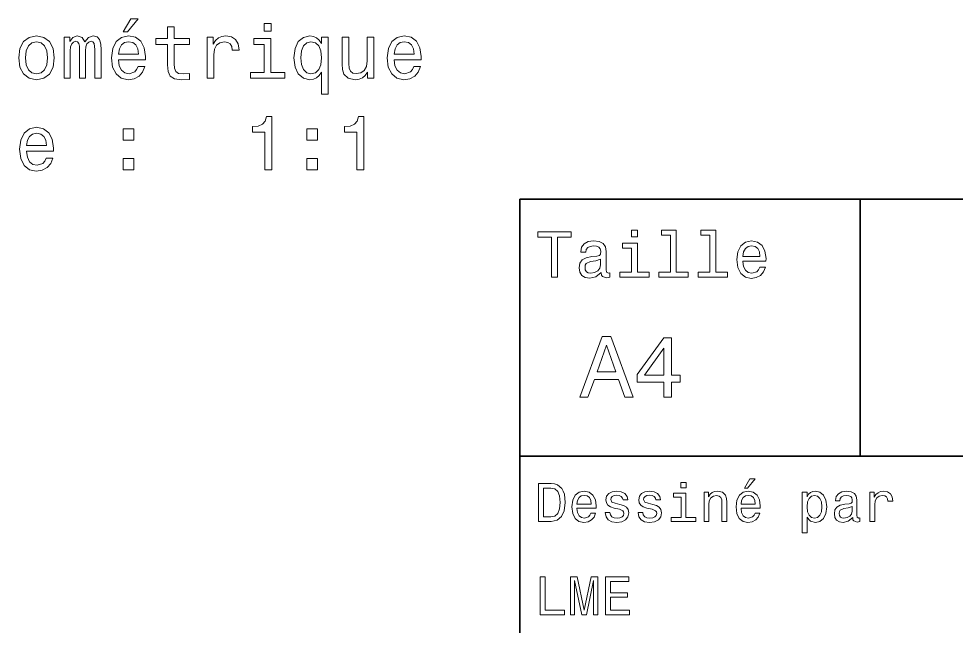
# Model space of a CAD drawing. Extents: x 0 to 297, y 0 to 210.
# Drawn here: x 63.9 to 125.8, y 41.8 to 81.9 of the extents above; entities that cross this region are included whole.
import ezdxf

# ---------------------------------------------------------------- set-up
doc = ezdxf.new("R2010")
doc.units = 0

msp = doc.modelspace()

# ---------------------------------------------------------------- linework, layer by layer
at = {"color": 7, "lineweight": 35}
for p, q in [((97, 10), (97, 70)), ((97, 70), (287, 70)), ((97, 53), (162, 53))]:
    msp.add_line(p, q, dxfattribs=at)
at = {"color": 7, "lineweight": 35, "ltscale": 0.425}
msp.add_line((119.5, 53), (119.5, 70), dxfattribs=at)
at = {"color": 7, "lineweight": 13}
for points in [[(70.797447, 81.05928), (71.095001, 81.05928), (71.796005, 81.916626), (71.301773, 81.916626)], [(73.732605, 80.222107), (73.732605, 78.865479), (73.762863, 78.426712), (73.904076, 78.124123), (74.186493, 77.947609), (74.665604, 77.887093), (75.190094, 77.912308), (75.190094, 78.295593), (74.806808, 78.265327), (74.458832, 78.305679), (74.272232, 78.431755), (74.191536, 78.64357), (74.176407, 78.941124), (74.176407, 80.222107), (75.190094, 80.222107), (75.190094, 80.600342), (74.176407, 80.600342), (74.176407, 81.392136), (73.732605, 81.392136), (73.732605, 80.600342), (72.966034, 80.600342), (72.966034, 80.222107)], [(80.581306, 81.603951), (80.112289, 81.603951), (80.112289, 81.099625), (80.581306, 81.099625)], [(63.898312, 79.334496), (63.979004, 78.719223), (64.210991, 78.265327), (64.579147, 77.98291), (65.07338, 77.887093), (65.562576, 77.98291), (65.930733, 78.260284), (66.16272, 78.71418), (66.248459, 79.334496), (66.16272, 79.949768), (65.930733, 80.408699), (65.562576, 80.686081), (65.07338, 80.786942), (64.579147, 80.686081), (64.210991, 80.403656), (63.979004, 79.949768)], [(66.888947, 77.98291), (67.297447, 77.98291), (67.297447, 79.793427), (67.322662, 80.065765), (67.398315, 80.262451), (67.514305, 80.378441), (67.665604, 80.423836), (67.786644, 80.383484), (67.867332, 80.282623), (67.907677, 80.111153), (67.922806, 79.884209), (67.922806, 77.98291), (68.306091, 77.98291), (68.306091, 79.793427), (68.331314, 80.060722), (68.40696, 80.257408), (68.528, 80.378441), (68.679291, 80.423836), (68.800331, 80.383484), (68.88102, 80.282623), (68.931458, 79.884209), (68.931458, 77.98291), (69.339958, 77.98291), (69.339958, 79.853951), (69.314743, 80.242279), (69.234047, 80.539825), (69.072662, 80.721382), (68.810417, 80.786942), (68.502777, 80.686081), (68.265747, 80.39357), (68.079147, 80.681038), (67.766464, 80.786942), (67.479004, 80.686081), (67.282318, 80.403656), (67.282318, 80.691124), (66.888947, 80.691124)], [(70.489807, 79.208412), (72.26503, 79.208412), (72.270065, 79.415184), (72.189377, 79.995155), (71.967476, 80.428879), (71.614449, 80.691124), (71.145432, 80.786942), (70.686493, 80.686081), (70.333473, 80.403656), (70.106522, 79.944725), (70.025833, 79.339539), (70.101486, 78.719223), (70.32843, 78.265327), (70.676407, 77.98291), (71.130302, 77.887093), (71.523674, 77.952652), (71.846436, 78.124123), (72.083473, 78.396454), (72.219635, 78.759567), (71.780876, 78.759567), (71.690094, 78.557838), (71.558975, 78.40654), (71.185776, 78.285507), (70.898315, 78.340981), (70.681458, 78.517494), (70.540245, 78.804955), (70.489807, 79.193283)], [(76.339951, 77.98291), (76.783752, 77.98291), (76.783752, 79.531181), (76.829147, 79.904381), (76.965317, 80.171669), (77.187218, 80.333054), (77.484764, 80.388527), (77.706665, 80.353226), (77.873093, 80.252365), (77.973953, 80.080894), (78.009262, 79.848907), (78.458107, 79.848907), (78.397591, 80.257408), (78.231163, 80.549911), (77.953781, 80.726425), (77.575546, 80.786942), (77.318336, 80.746597), (77.096436, 80.645737), (76.89975, 80.474266), (76.743408, 80.242279), (76.743408, 80.691124), (76.339951, 80.691124)], [(80.566177, 78.35611), (80.566177, 80.600342), (79.426407, 80.600342), (79.426407, 80.222107), (80.122375, 80.222107), (80.122375, 78.35611), (79.214592, 78.35611), (79.214592, 77.98291), (81.484039, 77.98291), (81.484039, 78.35611)], [(83.909836, 80.272537), (83.753494, 80.499481), (83.576981, 80.660866), (83.370209, 80.75164), (83.133179, 80.786942), (82.704506, 80.686081), (82.371651, 80.403656), (82.154793, 79.949768), (82.079147, 79.339539), (82.154793, 78.724266), (82.371651, 78.27037), (82.704506, 77.98291), (83.133179, 77.887093), (83.370209, 77.917351), (83.571945, 78.003082), (83.748451, 78.159424), (83.909836, 78.396454), (83.909836, 76.933922), (84.353638, 76.933922), (84.353638, 80.691124), (83.909836, 80.691124)], [(87.369492, 80.691124), (86.92569, 80.691124), (86.92569, 79.127724), (86.875252, 78.76461), (86.729004, 78.502365), (86.502052, 78.340981), (86.204498, 78.29055), (85.967468, 78.330894), (85.816177, 78.451927), (85.730438, 78.658699), (85.710266, 78.95121), (85.710266, 80.691124), (85.266464, 80.691124), (85.266464, 78.910866), (85.281593, 78.552795), (85.377411, 78.255241), (85.669922, 77.98291), (86.138947, 77.887093), (86.391098, 77.922394), (86.607964, 78.013168), (86.794556, 78.16951), (86.945862, 78.396454), (86.945862, 77.98291), (87.369492, 77.98291)], [(88.705948, 79.208412), (90.481155, 79.208412), (90.486206, 79.415184), (90.40551, 79.995155), (90.183609, 80.428879), (89.830582, 80.691124), (89.361565, 80.786942), (88.902634, 80.686081), (88.549606, 80.403656), (88.322662, 79.944725), (88.241966, 79.339539), (88.317612, 78.719223), (88.544556, 78.265327), (88.892548, 77.98291), (89.346436, 77.887093), (89.739807, 77.952652), (90.062576, 78.124123), (90.299606, 78.396454), (90.435776, 78.759567), (89.997009, 78.759567), (89.906235, 78.557838), (89.775108, 78.40654), (89.401909, 78.285507), (89.114441, 78.340981), (88.897583, 78.517494), (88.756378, 78.804955), (88.705948, 79.193283)], [(64.352203, 79.339539), (64.397591, 79.793427), (64.538803, 80.121239), (64.765747, 80.322968), (65.07338, 80.39357), (65.375977, 80.322968), (65.602921, 80.126282), (65.744133, 79.793427), (65.794563, 79.339539), (65.744133, 78.880608), (65.602921, 78.547752), (65.375977, 78.346024), (65.07338, 78.280464), (64.765747, 78.346024), (64.538803, 78.547752), (64.397591, 78.880608)], [(70.489807, 79.581612), (70.545288, 79.929596), (70.681458, 80.186798), (70.888229, 80.34314), (71.160561, 80.398613), (71.427849, 80.34314), (71.634621, 80.186798), (71.760704, 79.929596), (71.806091, 79.581612)], [(82.533035, 79.339539), (82.578423, 79.788383), (82.719635, 80.116196), (82.93145, 80.317924), (83.208832, 80.388527), (83.501335, 80.317924), (83.723236, 80.121239), (83.854355, 79.793427), (83.904793, 79.339539), (83.854355, 78.880608), (83.723236, 78.552795), (83.501335, 78.351067), (83.208832, 78.285507), (82.93145, 78.351067), (82.719635, 78.552795), (82.578423, 78.885651)], [(88.705948, 79.581612), (88.761414, 79.929596), (88.897583, 80.186798), (89.104355, 80.34314), (89.376694, 80.398613), (89.643982, 80.34314), (89.850754, 80.186798), (89.976837, 79.929596), (90.022224, 79.581612)], [(80.16272, 71.936081), (80.621651, 71.936081), (80.621651, 75.461296), (80.278717, 75.461296), (80.187935, 75.153664), (80.006378, 74.946884), (79.729004, 74.825851), (79.345718, 74.785507), (79.345718, 74.427437), (80.16272, 74.427437)], [(86.234764, 71.936081), (86.693695, 71.936081), (86.693695, 75.461296), (86.350754, 75.461296), (86.259979, 75.153664), (86.078423, 74.946884), (85.801041, 74.825851), (85.417755, 74.785507), (85.417755, 74.427437), (86.234764, 74.427437)], [(64.417763, 73.161583), (66.192978, 73.161583), (66.198021, 73.368355), (66.117332, 73.948326), (65.895432, 74.38205), (65.542404, 74.644295), (65.07338, 74.740112), (64.614449, 74.639252), (64.261429, 74.356827), (64.034477, 73.897896), (63.953789, 73.292709), (64.029434, 72.672394), (64.256378, 72.218498), (64.604362, 71.936081), (65.058258, 71.840263), (65.45163, 71.905823), (65.774391, 72.077293), (66.011429, 72.349625), (66.147591, 72.712738), (65.708832, 72.712738), (65.61805, 72.511009), (65.486931, 72.359711), (65.113731, 72.238678), (64.826263, 72.294151), (64.609406, 72.470665), (64.468201, 72.758125), (64.417763, 73.146454)], [(64.417763, 73.534782), (64.473236, 73.882767), (64.609406, 74.139969), (64.816177, 74.29631), (65.088516, 74.351784), (65.355804, 74.29631), (65.562576, 74.139969), (65.68866, 73.882767), (65.734047, 73.534782)], [(70.797447, 73.892853), (71.493408, 73.892853), (71.493408, 74.644295), (70.797447, 74.644295)], [(82.941536, 73.892853), (83.637497, 73.892853), (83.637497, 74.644295), (82.941536, 74.644295)], [(70.797447, 71.936081), (71.493408, 71.936081), (71.493408, 72.687523), (70.797447, 72.687523)], [(82.941536, 71.936081), (83.637497, 71.936081), (83.637497, 72.687523), (82.941536, 72.687523)], [(99.102303, 64.837173), (99.5, 64.837173), (99.5, 67.47406), (100.407784, 67.47406), (100.407784, 67.837173), (98.190201, 67.837173), (98.190201, 67.47406), (99.102303, 67.47406)], [(104.786743, 67.940918), (104.384727, 67.940918), (104.384727, 67.508644), (104.786743, 67.508644)], [(106.969742, 67.621033), (106.969742, 65.157059), (106.187317, 65.157059), (106.187317, 64.837173), (108.128242, 64.837173), (108.128242, 65.157059), (107.350143, 65.157059), (107.350143, 67.940918), (106.373199, 67.940918), (106.373199, 67.621033)], [(109.572044, 67.621033), (109.572044, 65.157059), (108.789627, 65.157059), (108.789627, 64.837173), (110.730545, 64.837173), (110.730545, 65.157059), (109.952454, 65.157059), (109.952454, 67.940918), (108.975502, 67.940918), (108.975502, 67.621033)], [(102.387611, 65.139771), (102.387611, 65.126801), (102.409225, 64.979828), (102.47406, 64.876076), (102.746399, 64.793945), (102.958214, 64.828529), (102.958214, 65.122475), (102.867432, 65.109505), (102.746399, 65.165703), (102.724785, 65.338615), (102.724785, 66.540344), (102.672913, 66.84726), (102.521614, 67.0634), (102.257927, 67.193085), (101.886169, 67.240631), (101.523056, 67.188759), (101.255043, 67.041786), (101.086456, 66.812675), (101.030258, 66.510086), (101.030258, 66.484146), (101.371758, 66.484146), (101.402016, 66.665703), (101.497116, 66.795387), (101.65274, 66.873199), (101.873199, 66.903458), (102.085014, 66.881844), (102.236313, 66.817001), (102.327087, 66.704605), (102.357346, 66.548988), (102.340057, 66.367432), (102.270897, 66.276657), (102.097984, 66.233429), (101.773773, 66.198845), (101.402016, 66.121033), (101.138329, 65.982704), (100.982712, 65.766571), (100.935158, 65.446686), (100.978386, 65.161385), (101.112389, 64.949562), (101.328529, 64.815559), (101.626801, 64.768013), (102.028816, 64.858788)], [(104.773773, 65.157059), (104.773773, 67.080688), (103.796829, 67.080688), (103.796829, 66.756485), (104.393372, 66.756485), (104.393372, 65.157059), (103.615273, 65.157059), (103.615273, 64.837173), (105.560516, 64.837173), (105.560516, 65.157059)], [(111.750717, 65.887604), (113.272339, 65.887604), (113.276657, 66.064842), (113.207497, 66.561958), (113.017288, 66.933716), (112.714699, 67.158501), (112.312683, 67.240631), (111.919312, 67.154175), (111.616714, 66.912102), (111.422188, 66.51873), (111.353027, 66), (111.41787, 65.4683), (111.612396, 65.079247), (111.91066, 64.837173), (112.299713, 64.755043), (112.636887, 64.811234), (112.913544, 64.958214), (113.116714, 65.191643), (113.233429, 65.502876), (112.857346, 65.502876), (112.779541, 65.329971), (112.667145, 65.200287), (112.34726, 65.096542), (112.100868, 65.144089), (111.914986, 65.295387), (111.793945, 65.541786), (111.750717, 65.874634)], [(111.750717, 66.207489), (111.798271, 66.50576), (111.914986, 66.726219), (112.092216, 66.860229), (112.325653, 66.907776), (112.554756, 66.860229), (112.731987, 66.726219), (112.840057, 66.50576), (112.878967, 66.207489)], [(102.344383, 65.649857), (102.292511, 65.425072), (102.154182, 65.252159), (101.946686, 65.139771), (101.691643, 65.100861), (101.527374, 65.122475), (101.41066, 65.191643), (101.337173, 65.312675), (101.315559, 65.481262), (101.332855, 65.632561), (101.402016, 65.740631), (101.678673, 65.861671), (102.028816, 65.913544), (102.344383, 66.017288)], [(100.982712, 56.9049), (101.51297, 56.9049), (101.933716, 58.080692), (103.530258, 58.080692), (103.951012, 56.9049), (104.492798, 56.9049), (103.028816, 60.910664), (102.440926, 60.910664)], [(106.521614, 56.9049), (107.040344, 56.9049), (107.040344, 57.896255), (107.610954, 57.896255), (107.610954, 58.357349), (107.040344, 58.357349), (107.040344, 60.818443), (106.515854, 60.818443), (104.763687, 58.403458), (104.763687, 57.896255), (106.521614, 57.896255)], [(102.118156, 58.570606), (102.734871, 60.334293), (103.351585, 58.570606)], [(105.247841, 58.357349), (106.521614, 60.149857), (106.521614, 58.357349)], [(111.84726, 50.88797), (112.059799, 50.88797), (112.560516, 51.500362), (112.207489, 51.500362)], [(99.080688, 51.190563), (98.248558, 51.190563), (98.248558, 48.690563), (99.080688, 48.690563), (99.473343, 48.769814), (99.765129, 49.011169), (99.945244, 49.40382), (100.010086, 49.940563), (99.952446, 50.488113), (99.880402, 50.70425), (99.779541, 50.877163), (99.487755, 51.111313), (99.296829, 51.168949)], [(99.055473, 50.891571), (99.329254, 50.837536), (99.516571, 50.671829), (99.628242, 50.376442), (99.664268, 49.940563), (99.624641, 49.519093), (99.51297, 49.223705), (99.322044, 49.047192), (99.055473, 48.989555), (98.583572, 48.989555), (98.583572, 50.891571)], [(107.992798, 51.27702), (107.657784, 51.27702), (107.657784, 50.916786), (107.992798, 50.916786)], [(100.784584, 49.565922), (102.052597, 49.565922), (102.056198, 49.713619), (101.998558, 50.127884), (101.840057, 50.437683), (101.587898, 50.625), (101.252884, 50.693443), (100.925072, 50.621399), (100.672913, 50.41967), (100.510803, 50.091862), (100.453171, 49.659584), (100.507202, 49.216499), (100.669312, 48.892292), (100.91787, 48.690563), (101.242073, 48.62212), (101.523056, 48.668949), (101.753601, 48.791428), (101.922913, 48.98595), (102.020172, 49.245319), (101.706772, 49.245319), (101.64193, 49.101227), (101.548271, 48.993156), (101.2817, 48.9067), (101.07637, 48.946327), (100.921471, 49.072407), (100.820602, 49.27774), (100.784584, 49.555115)], [(100.784584, 49.832493), (100.824211, 50.081055), (100.921471, 50.264771), (101.069168, 50.376442), (101.263687, 50.416069), (101.454613, 50.376442), (101.602303, 50.264771), (101.69236, 50.081055), (101.724785, 49.832493)], [(103.623199, 49.818085), (103.317001, 49.890129), (103.090057, 49.972984), (103.014412, 50.142292), (103.036026, 50.261169), (103.111671, 50.347622), (103.234146, 50.401657), (103.41066, 50.423271), (103.579971, 50.401657), (103.713257, 50.336815), (103.799713, 50.239555), (103.835732, 50.109871), (104.145531, 50.109871), (104.145531, 50.117077), (104.091499, 50.351227), (103.943802, 50.534943), (103.713257, 50.650219), (103.41066, 50.693443), (103.104469, 50.650219), (102.881126, 50.531342), (102.740631, 50.354828), (102.697403, 50.131485), (102.729828, 49.915348), (102.830688, 49.76405), (102.996399, 49.655983), (103.237755, 49.580334), (103.590775, 49.493877), (103.806915, 49.40382), (103.864555, 49.331772), (103.886169, 49.223705), (103.853745, 49.09042), (103.767288, 48.989555), (103.626801, 48.924713), (103.439484, 48.903099), (103.241356, 48.924713), (103.09726, 49.000362), (103, 49.122841), (102.960373, 49.292149), (102.654175, 49.292149), (102.704613, 49.003963), (102.852303, 48.795029), (103.086456, 48.668949), (103.41066, 48.62212), (103.749283, 48.668949), (103.997841, 48.795029), (104.149139, 48.996758), (104.203171, 49.259727), (104.163544, 49.486671), (104.051872, 49.641571), (103.868156, 49.742435)], [(105.791786, 49.818085), (105.485588, 49.890129), (105.258644, 49.972984), (105.182999, 50.142292), (105.204613, 50.261169), (105.280258, 50.347622), (105.40274, 50.401657), (105.579254, 50.423271), (105.748558, 50.401657), (105.881844, 50.336815), (105.9683, 50.239555), (106.004326, 50.109871), (106.314117, 50.109871), (106.314117, 50.117077), (106.260086, 50.351227), (106.112396, 50.534943), (105.881844, 50.650219), (105.579254, 50.693443), (105.273056, 50.650219), (105.049713, 50.531342), (104.909225, 50.354828), (104.865997, 50.131485), (104.898415, 49.915348), (104.999283, 49.76405), (105.164986, 49.655983), (105.406342, 49.580334), (105.759369, 49.493877), (105.975502, 49.40382), (106.033142, 49.331772), (106.054756, 49.223705), (106.022339, 49.09042), (105.935883, 48.989555), (105.795387, 48.924713), (105.60807, 48.903099), (105.409943, 48.924713), (105.265854, 49.000362), (105.168587, 49.122841), (105.12896, 49.292149), (104.822769, 49.292149), (104.873199, 49.003963), (105.020897, 48.795029), (105.255043, 48.668949), (105.579254, 48.62212), (105.91787, 48.668949), (106.166428, 48.795029), (106.317726, 48.996758), (106.371758, 49.259727), (106.33213, 49.486671), (106.220459, 49.641571), (106.036743, 49.742435)], [(107.981987, 48.957134), (107.981987, 50.560158), (107.16787, 50.560158), (107.16787, 50.289986), (107.664986, 50.289986), (107.664986, 48.957134), (107.016571, 48.957134), (107.016571, 48.690563), (108.637611, 48.690563), (108.637611, 48.957134)], [(109.181557, 48.690563), (109.498558, 48.690563), (109.498558, 49.807278), (109.530983, 50.063042), (109.635445, 50.250362), (109.797546, 50.365635), (110.013687, 50.408863), (110.1866, 50.372841), (110.29467, 50.275578), (110.348701, 50.113472), (110.366714, 49.897335), (110.366714, 48.690563), (110.683716, 48.690563), (110.683716, 49.962177), (110.669312, 50.217941), (110.604469, 50.430477), (110.39193, 50.625), (110.060516, 50.693443), (109.876801, 50.668228), (109.721901, 50.599785), (109.588615, 50.484512), (109.484146, 50.329613), (109.484146, 50.625), (109.181557, 50.625)], [(111.627518, 49.565922), (112.895531, 49.565922), (112.899132, 49.713619), (112.841499, 50.127884), (112.682999, 50.437683), (112.430832, 50.625), (112.095825, 50.693443), (111.768013, 50.621399), (111.515854, 50.41967), (111.353745, 50.091862), (111.296112, 49.659584), (111.350143, 49.216499), (111.512245, 48.892292), (111.760803, 48.690563), (112.085014, 48.62212), (112.365997, 48.668949), (112.596542, 48.791428), (112.765854, 48.98595), (112.863113, 49.245319), (112.549713, 49.245319), (112.484871, 49.101227), (112.391212, 48.993156), (112.124641, 48.9067), (111.919312, 48.946327), (111.764412, 49.072407), (111.663544, 49.27774), (111.627518, 49.555115)], [(111.627518, 49.832493), (111.667145, 50.081055), (111.764412, 50.264771), (111.912102, 50.376442), (112.106628, 50.416069), (112.297546, 50.376442), (112.445244, 50.264771), (112.535301, 50.081055), (112.567726, 49.832493)], [(115.986313, 50.326012), (115.986313, 50.625), (115.669312, 50.625), (115.669312, 47.941284), (115.986313, 47.941284), (115.986313, 48.98595), (116.097984, 48.816643), (116.22406, 48.704971), (116.541069, 48.62212), (116.843658, 48.690563), (117.081413, 48.895893), (117.236313, 49.2201), (117.293945, 49.659584), (117.236313, 50.095463), (117.081413, 50.41967), (116.843658, 50.621399), (116.541069, 50.693443), (116.368156, 50.671829), (116.220459, 50.603386), (116.094383, 50.488113)], [(116.48703, 48.9067), (116.274498, 48.953533), (116.119598, 49.097622), (116.022339, 49.331772), (115.989914, 49.659584), (116.022339, 49.983791), (116.119598, 50.217941), (116.274498, 50.358429), (116.48703, 50.408863), (116.681557, 50.358429), (116.836456, 50.21434), (116.933716, 49.98019), (116.969742, 49.659584), (116.933716, 49.335377), (116.836456, 49.097622), (116.681557, 48.953533)], [(119.005043, 48.942726), (119.005043, 48.931919), (119.023056, 48.809441), (119.077087, 48.722984), (119.304031, 48.654541), (119.480545, 48.683357), (119.480545, 48.928314), (119.4049, 48.917507), (119.304031, 48.96434), (119.286026, 49.108429), (119.286026, 50.109871), (119.242798, 50.365635), (119.116714, 50.54575), (118.896973, 50.65382), (118.587173, 50.693443), (118.284584, 50.650219), (118.061241, 50.52774), (117.920746, 50.336815), (117.873917, 50.084656), (117.873917, 50.063042), (118.158501, 50.063042), (118.183716, 50.21434), (118.26297, 50.322407), (118.392654, 50.387249), (118.57637, 50.412464), (118.752884, 50.394455), (118.878967, 50.34042), (118.954613, 50.246758), (118.979828, 50.117077), (118.965416, 49.965778), (118.907784, 49.890129), (118.763687, 49.854107), (118.493515, 49.825291), (118.183716, 49.760448), (117.963974, 49.645176), (117.834297, 49.465057), (117.79467, 49.19849), (117.830688, 48.960735), (117.942368, 48.784222), (118.122482, 48.67255), (118.37104, 48.632927), (118.706055, 48.708576)], [(120.143372, 48.690563), (120.460373, 48.690563), (120.460373, 49.796471), (120.492798, 50.063042), (120.590057, 50.253963), (120.748558, 50.369236), (120.961098, 50.408863), (121.119598, 50.383648), (121.238472, 50.3116), (121.310516, 50.189121), (121.335739, 50.023415), (121.656342, 50.023415), (121.613113, 50.315205), (121.49424, 50.524136), (121.296112, 50.650219), (121.02594, 50.693443), (120.842224, 50.664627), (120.683716, 50.592579), (120.543228, 50.4701), (120.431557, 50.304398), (120.431557, 50.625), (120.143372, 50.625)], [(118.969025, 49.367798), (118.925797, 49.180477), (118.810516, 49.036385), (118.637611, 48.942726), (118.425072, 48.910305), (118.288185, 48.928314), (118.190926, 48.98595), (118.129684, 49.086815), (118.111671, 49.227306), (118.126083, 49.353386), (118.183716, 49.443443), (118.414268, 49.544312), (118.706055, 49.587536), (118.969025, 49.673992)], [(98.353027, 42.530979), (99.959656, 42.530979), (99.959656, 42.833572), (98.684441, 42.833572), (98.684441, 45.030979), (98.353027, 45.030979)], [(100.352303, 42.530979), (100.629684, 42.530979), (100.629684, 44.80043), (101.097984, 42.530979), (101.407784, 42.530979), (101.872482, 44.80043), (101.872482, 42.530979), (102.153458, 42.530979), (102.153458, 45.030979), (101.713974, 45.030979), (101.252884, 42.826366), (100.795387, 45.030979), (100.352303, 45.030979)], [(102.664986, 42.530979), (104.25, 42.530979), (104.25, 42.833572), (102.996399, 42.833572), (102.996399, 43.680115), (104.113113, 43.680115), (104.113113, 43.979107), (102.996399, 43.979107), (102.996399, 44.728386), (104.221184, 44.728386), (104.221184, 45.030979), (102.664986, 45.030979)]]:
    msp.add_lwpolyline(points, close=True, dxfattribs=at)

doc.saveas('drawing.dxf')
